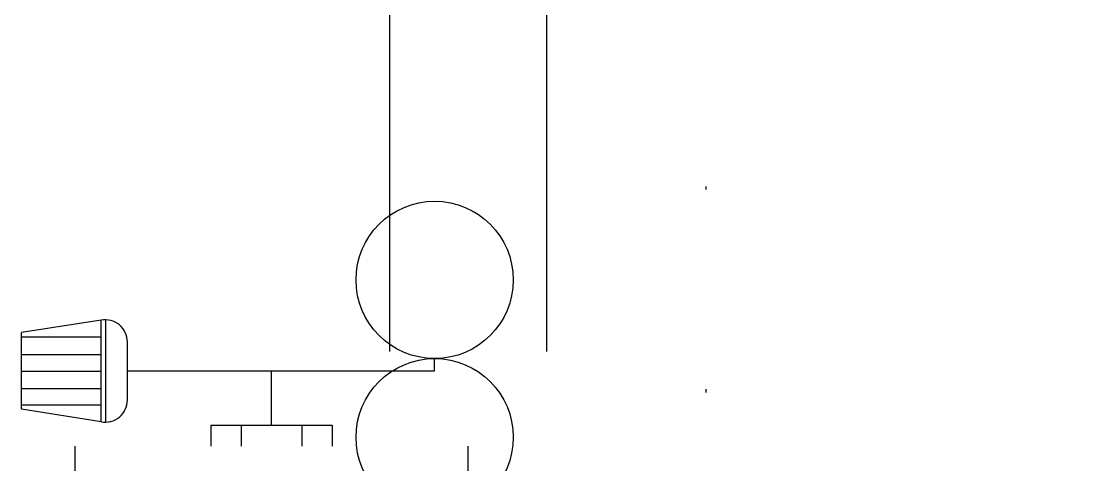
# Model space of a CAD drawing. Header units: inches. Extents: x 21 to 38546, y 13 to 15001.
# Drawn here: x 3044.95 to 3078.89, y 1801.64 to 1815.73 of the extents above; entities that cross this region are included whole.
import ezdxf

# ---------------------------------------------------------------- set-up
doc = ezdxf.new("R2010")
doc.units = ezdxf.units.IN
doc.header["$MEASUREMENT"] = 0
doc.linetypes.add('DOT', pattern=[6.35, 0, -6.35])
for name, color, linetype in [('pex_boru_dönüş', 5, 'Continuous'), ('pex_boru_gidiş', 1, 'Continuous'), ('RAST-IST-RADYATÖR-DİNAMİK BLOK', 83, 'Continuous')]:
    doc.layers.add(name, color=color, linetype=linetype)
doc.layers.add('Z_MİM_-KM-BEAM-RAY', color=8, linetype='DOT', lineweight=25)

# ---------------------------------------------------------------- blocks, each defined once
blk = doc.blocks.new('-KM_Kiriş İzi_ZK')
at = {"layer": 'Z_MİM_-KM-BEAM-RAY'}
blk.add_line((-264.999, 880), (-264.999, 680), dxfattribs=at)
blk = doc.blocks.new('IS_RADYATOR-PLAN-40')
at = {"layer": 'RAST-IST-RADYATÖR-DİNAMİK BLOK', "color": 10}
for centre in [(-10.28, 11.439), (-5.28, 11.439)]:
    blk.add_circle(centre, 2.5, dxfattribs=at)
blk = doc.blocks.new('IS_RADYATOR-PLAN-50')
at = {"layer": 'RAST-IST-RADYATÖR-DİNAMİK BLOK', "color": 10}
for centre in [(-10.28, 11.439), (-5.28, 11.439)]:
    blk.add_circle(centre, 2.5, dxfattribs=at)
blk = doc.blocks.new('IS_RADYATOR-PLAN-60')
at = {"layer": 'RAST-IST-RADYATÖR-DİNAMİK BLOK', "color": 10}
for centre in [(-10.28, 11.439), (-5.28, 11.439)]:
    blk.add_circle(centre, 2.5, dxfattribs=at)
blk = doc.blocks.new('IS_RADYATOR-PLAN-70')
at = {"layer": 'RAST-IST-RADYATÖR-DİNAMİK BLOK', "color": 10}
for centre in [(-10.28, 11.439), (-5.28, 11.439)]:
    blk.add_circle(centre, 2.5, dxfattribs=at)
blk = doc.blocks.new('IS_RADYATOR-PLAN-80')
at = {"layer": 'RAST-IST-RADYATÖR-DİNAMİK BLOK', "color": 10}
for centre in [(-10.28, 11.439), (-5.28, 11.439)]:
    blk.add_circle(centre, 2.5, dxfattribs=at)
blk = doc.blocks.new('IS_RADYATOR-PLAN-90')
at = {"layer": 'RAST-IST-RADYATÖR-DİNAMİK BLOK', "color": 10}
for centre in [(-10.28, 11.439), (-5.28, 11.439)]:
    blk.add_circle(centre, 2.5, dxfattribs=at)
blk = doc.blocks.new('IS_RADYATOR-PLAN-100')
at = {"layer": 'RAST-IST-RADYATÖR-DİNAMİK BLOK', "color": 10}
for centre in [(-10.28, 11.439), (-5.28, 11.439)]:
    blk.add_circle(centre, 2.5, dxfattribs=at)
blk = doc.blocks.new('IS_RADYATOR-PLAN-110')
at = {"layer": 'RAST-IST-RADYATÖR-DİNAMİK BLOK', "color": 10}
for centre in [(-10.28, 11.439), (-5.28, 11.439)]:
    blk.add_circle(centre, 2.5, dxfattribs=at)
blk = doc.blocks.new('IS_RADYATOR-PLAN-120')
at = {"layer": 'RAST-IST-RADYATÖR-DİNAMİK BLOK', "color": 10}
for centre in [(-10.28, 11.439), (-5.28, 11.439)]:
    blk.add_circle(centre, 2.5, dxfattribs=at)
blk = doc.blocks.new('IS_RADYATOR-PLAN-130')
at = {"layer": 'RAST-IST-RADYATÖR-DİNAMİK BLOK', "color": 10}
for centre in [(-10.28, 11.439), (-5.28, 11.439)]:
    blk.add_circle(centre, 2.5, dxfattribs=at)
blk = doc.blocks.new('IS_RADYATOR-PLAN-140')
at = {"layer": 'RAST-IST-RADYATÖR-DİNAMİK BLOK', "color": 10}
for centre in [(-10.28, 11.439), (-5.28, 11.439)]:
    blk.add_circle(centre, 2.5, dxfattribs=at)
blk = doc.blocks.new('IS_RADYATOR-PLAN-150')
at = {"layer": 'RAST-IST-RADYATÖR-DİNAMİK BLOK', "color": 7}
for p, q in [((-7.385, 11.439), (-7.78, 11.439)), ((-7.385, 1.67), (-7.385, 11.439)), ((-5.668, 6.25), (-7.385, 6.25)), ((-6.462, 1.67), (-8.309, 1.67)), ((-9.011, 0.968), (-5.76, 0.968)), ((-5.773, 0.833), (-8.998, 0.833)), ((-8.998, 0.833), (-8.603, -1.704)), ((-8.467, -1.704), (-8.467, 0.833)), ((-7.906, -1.704), (-7.906, 0.833)), ((-7.381, -1.704), (-7.381, 0.833)), ((-6.832, -1.704), (-6.832, 0.833)), ((-6.308, -1.704), (-6.308, 0.833)), ((-5.773, 0.833), (-6.168, -1.704)), ((-6.168, -1.704), (-8.603, -1.704))]:
    blk.add_line(p, q, dxfattribs=at)
at = {"layer": 'RAST-IST-RADYATÖR-DİNAMİK BLOK'}
for p, q in [((-5.668, 7.214), (-5.668, 8.178)), ((-5.668, 8.178), (-5, 8.178)), ((-5.668, 5.286), (-5.668, 7.214)), ((-5.668, 7.214), (-5, 7.214)), ((-5.668, 4.322), (-5.668, 5.286)), ((-5.668, 5.286), (-5, 5.286)), ((-5.668, 4.322), (-5, 4.322))]:
    blk.add_line(p, q, dxfattribs=at)
blk.add_lwpolyline([(-5, 0), (145, 0), (145, 12.5), (-5, 12.5)], dxfattribs=at)
at = {"layer": 'RAST-IST-RADYATÖR-DİNAMİK BLOK', "color": 10}
blk.add_circle((-10.28, 11.439), 2.5, dxfattribs=at)
at = {"layer": 'RAST-IST-RADYATÖR-DİNAMİK BLOK', "color": 7}
for centre, start, end in [((-8.309, 0.968), 90, 191.1518), ((-6.462, 0.968), 348.8482, 90)]:
    blk.add_arc(centre, 0.702, start, end, dxfattribs=at)
blk = doc.blocks.new('IS_RADYATOR-PLAN-160')
at = {"layer": 'RAST-IST-RADYATÖR-DİNAMİK BLOK', "color": 7}
for p, q in [((-7.385, 11.439), (-7.78, 11.439)), ((-7.385, 1.67), (-7.385, 11.439)), ((-5.668, 6.25), (-7.385, 6.25)), ((-6.462, 1.67), (-8.309, 1.67)), ((-9.011, 0.968), (-5.76, 0.968)), ((-5.773, 0.833), (-8.998, 0.833)), ((-8.998, 0.833), (-8.603, -1.704)), ((-8.467, -1.704), (-8.467, 0.833)), ((-7.906, -1.704), (-7.906, 0.833)), ((-7.381, -1.704), (-7.381, 0.833)), ((-6.832, -1.704), (-6.832, 0.833)), ((-6.308, -1.704), (-6.308, 0.833)), ((-5.773, 0.833), (-6.168, -1.704)), ((-6.168, -1.704), (-8.603, -1.704))]:
    blk.add_line(p, q, dxfattribs=at)
at = {"layer": 'RAST-IST-RADYATÖR-DİNAMİK BLOK'}
for p, q in [((-5.668, 7.214), (-5.668, 8.178)), ((-5.668, 8.178), (-5, 8.178)), ((-5.668, 5.286), (-5.668, 7.214)), ((-5.668, 7.214), (-5, 7.214)), ((-5.668, 4.322), (-5.668, 5.286)), ((-5.668, 5.286), (-5, 5.286)), ((-5.668, 4.322), (-5, 4.322))]:
    blk.add_line(p, q, dxfattribs=at)
blk.add_lwpolyline([(-5, 0), (155, 0), (155, 12.5), (-5, 12.5)], dxfattribs=at)
at = {"layer": 'RAST-IST-RADYATÖR-DİNAMİK BLOK', "color": 10}
blk.add_circle((-10.28, 11.439), 2.5, dxfattribs=at)
at = {"layer": 'RAST-IST-RADYATÖR-DİNAMİK BLOK', "color": 7}
for centre, start, end in [((-8.309, 0.968), 90, 191.1518), ((-6.462, 0.968), 348.8482, 90)]:
    blk.add_arc(centre, 0.702, start, end, dxfattribs=at)
blk = doc.blocks.new('IS_RADYATOR-PLAN-170')
at = {"layer": 'RAST-IST-RADYATÖR-DİNAMİK BLOK', "color": 7}
for p, q in [((-7.385, 11.439), (-7.78, 11.439)), ((-7.385, 1.67), (-7.385, 11.439)), ((-5.668, 6.25), (-7.385, 6.25)), ((-6.462, 1.67), (-8.309, 1.67)), ((-9.011, 0.968), (-5.76, 0.968)), ((-5.773, 0.833), (-8.998, 0.833)), ((-8.998, 0.833), (-8.603, -1.704)), ((-8.467, -1.704), (-8.467, 0.833)), ((-7.906, -1.704), (-7.906, 0.833)), ((-7.381, -1.704), (-7.381, 0.833)), ((-6.832, -1.704), (-6.832, 0.833)), ((-6.308, -1.704), (-6.308, 0.833)), ((-5.773, 0.833), (-6.168, -1.704)), ((-6.168, -1.704), (-8.603, -1.704))]:
    blk.add_line(p, q, dxfattribs=at)
at = {"layer": 'RAST-IST-RADYATÖR-DİNAMİK BLOK'}
for p, q in [((-5.668, 7.214), (-5.668, 8.178)), ((-5.668, 8.178), (-5, 8.178)), ((-5.668, 5.286), (-5.668, 7.214)), ((-5.668, 7.214), (-5, 7.214)), ((-5.668, 4.322), (-5.668, 5.286)), ((-5.668, 5.286), (-5, 5.286)), ((-5.668, 4.322), (-5, 4.322))]:
    blk.add_line(p, q, dxfattribs=at)
blk.add_lwpolyline([(-5, 0), (165, 0), (165, 12.5), (-5, 12.5)], dxfattribs=at)
at = {"layer": 'RAST-IST-RADYATÖR-DİNAMİK BLOK', "color": 10}
blk.add_circle((-10.28, 11.439), 2.5, dxfattribs=at)
at = {"layer": 'RAST-IST-RADYATÖR-DİNAMİK BLOK', "color": 7}
for centre, start, end in [((-8.309, 0.968), 90, 191.1518), ((-6.462, 0.968), 348.8482, 90)]:
    blk.add_arc(centre, 0.702, start, end, dxfattribs=at)
blk = doc.blocks.new('IS_RADYATOR-PLAN-180')
at = {"layer": 'RAST-IST-RADYATÖR-DİNAMİK BLOK', "color": 7}
for p, q in [((-7.385, 11.439), (-7.78, 11.439)), ((-7.385, 1.67), (-7.385, 11.439)), ((-5.668, 6.25), (-7.385, 6.25)), ((-6.462, 1.67), (-8.309, 1.67)), ((-9.011, 0.968), (-5.76, 0.968)), ((-5.773, 0.833), (-8.998, 0.833)), ((-8.998, 0.833), (-8.603, -1.704)), ((-8.467, -1.704), (-8.467, 0.833)), ((-7.906, -1.704), (-7.906, 0.833)), ((-7.381, -1.704), (-7.381, 0.833)), ((-6.832, -1.704), (-6.832, 0.833)), ((-6.308, -1.704), (-6.308, 0.833)), ((-5.773, 0.833), (-6.168, -1.704)), ((-6.168, -1.704), (-8.603, -1.704))]:
    blk.add_line(p, q, dxfattribs=at)
at = {"layer": 'RAST-IST-RADYATÖR-DİNAMİK BLOK'}
for p, q in [((-5.668, 7.214), (-5.668, 8.178)), ((-5.668, 8.178), (-5, 8.178)), ((-5.668, 5.286), (-5.668, 7.214)), ((-5.668, 7.214), (-5, 7.214)), ((-5.668, 4.322), (-5.668, 5.286)), ((-5.668, 5.286), (-5, 5.286)), ((-5.668, 4.322), (-5, 4.322))]:
    blk.add_line(p, q, dxfattribs=at)
blk.add_lwpolyline([(-5, 0), (175, 0), (175, 12.5), (-5, 12.5)], dxfattribs=at)
at = {"layer": 'RAST-IST-RADYATÖR-DİNAMİK BLOK', "color": 10}
blk.add_circle((-10.28, 11.439), 2.5, dxfattribs=at)
at = {"layer": 'RAST-IST-RADYATÖR-DİNAMİK BLOK', "color": 7}
for centre, start, end in [((-8.309, 0.968), 90, 191.1518), ((-6.462, 0.968), 348.8482, 90)]:
    blk.add_arc(centre, 0.702, start, end, dxfattribs=at)
blk = doc.blocks.new('IS_RADYATOR-PLAN-190')
at = {"layer": 'RAST-IST-RADYATÖR-DİNAMİK BLOK', "color": 7}
for p, q in [((-7.385, 11.439), (-7.78, 11.439)), ((-7.385, 1.67), (-7.385, 11.439)), ((-5.668, 6.25), (-7.385, 6.25)), ((-6.462, 1.67), (-8.309, 1.67)), ((-9.011, 0.968), (-5.76, 0.968)), ((-5.773, 0.833), (-8.998, 0.833)), ((-8.998, 0.833), (-8.603, -1.704)), ((-8.467, -1.704), (-8.467, 0.833)), ((-7.906, -1.704), (-7.906, 0.833)), ((-7.381, -1.704), (-7.381, 0.833)), ((-6.832, -1.704), (-6.832, 0.833)), ((-6.308, -1.704), (-6.308, 0.833)), ((-5.773, 0.833), (-6.168, -1.704)), ((-6.168, -1.704), (-8.603, -1.704))]:
    blk.add_line(p, q, dxfattribs=at)
at = {"layer": 'RAST-IST-RADYATÖR-DİNAMİK BLOK'}
for p, q in [((-5.668, 7.214), (-5.668, 8.178)), ((-5.668, 8.178), (-5, 8.178)), ((-5.668, 5.286), (-5.668, 7.214)), ((-5.668, 7.214), (-5, 7.214)), ((-5.668, 4.322), (-5.668, 5.286)), ((-5.668, 5.286), (-5, 5.286)), ((-5.668, 4.322), (-5, 4.322))]:
    blk.add_line(p, q, dxfattribs=at)
blk.add_lwpolyline([(-5, 0), (185, 0), (185, 12.5), (-5, 12.5)], dxfattribs=at)
at = {"layer": 'RAST-IST-RADYATÖR-DİNAMİK BLOK', "color": 10}
blk.add_circle((-10.28, 11.439), 2.5, dxfattribs=at)
at = {"layer": 'RAST-IST-RADYATÖR-DİNAMİK BLOK', "color": 7}
for centre, start, end in [((-8.309, 0.968), 90, 191.1518), ((-6.462, 0.968), 348.8482, 90)]:
    blk.add_arc(centre, 0.702, start, end, dxfattribs=at)
blk = doc.blocks.new('IS_RADYATOR-PLAN-200')
at = {"layer": 'RAST-IST-RADYATÖR-DİNAMİK BLOK', "color": 7}
for p, q in [((-2.385, 11.439), (-2.78, 11.439)), ((-2.385, 1.67), (-2.385, 11.439)), ((-0.668, 6.25), (-2.385, 6.25)), ((-1.462, 1.67), (-3.309, 1.67)), ((-4.011, 0.968), (-0.76, 0.968)), ((-0.773, 0.833), (-3.998, 0.833)), ((-3.998, 0.833), (-3.603, -1.704)), ((-3.467, -1.704), (-3.467, 0.833)), ((-2.906, -1.704), (-2.906, 0.833)), ((-2.381, -1.704), (-2.381, 0.833)), ((-1.832, -1.704), (-1.832, 0.833)), ((-1.308, -1.704), (-1.308, 0.833)), ((-0.773, 0.833), (-1.168, -1.704)), ((-1.168, -1.704), (-3.603, -1.704))]:
    blk.add_line(p, q, dxfattribs=at)
at = {"layer": 'RAST-IST-RADYATÖR-DİNAMİK BLOK'}
for p, q in [((-0.668, 7.214), (-0.668, 8.178)), ((-0.668, 8.178), (0, 8.178)), ((-0.668, 5.286), (-0.668, 7.214)), ((-0.668, 7.214), (0, 7.214)), ((-0.668, 4.322), (-0.668, 5.286)), ((-0.668, 5.286), (0, 5.286)), ((-0.668, 4.322), (0, 4.322))]:
    blk.add_line(p, q, dxfattribs=at)
blk.add_lwpolyline([(0, 0), (200, 0), (200, 12.5), (0, 12.5)], dxfattribs=at)
at = {"layer": 'RAST-IST-RADYATÖR-DİNAMİK BLOK', "color": 10}
blk.add_circle((-5.28, 11.439), 2.5, dxfattribs=at)
at = {"layer": 'RAST-IST-RADYATÖR-DİNAMİK BLOK', "color": 7}
for centre, start, end in [((-3.309, 0.968), 90, 191.1518), ((-1.462, 0.968), 348.8482, 90)]:
    blk.add_arc(centre, 0.702, start, end, dxfattribs=at)
blk = doc.blocks.new('IS_U4731')
for name, p in [('IS_RADYATOR-PLAN-40', (0, 0)), ('IS_RADYATOR-PLAN-50', (0, 0)), ('IS_RADYATOR-PLAN-60', (0, 0)), ('IS_RADYATOR-PLAN-70', (0, 0)), ('IS_RADYATOR-PLAN-80', (0, 0)), ('IS_RADYATOR-PLAN-90', (0, 0)), ('IS_RADYATOR-PLAN-100', (0, 0)), ('IS_RADYATOR-PLAN-110', (0, 0)), ('IS_RADYATOR-PLAN-120', (0, 0)), ('IS_RADYATOR-PLAN-130', (0, 0)), ('IS_RADYATOR-PLAN-140', (0, 0)), ('IS_RADYATOR-PLAN-150', (0, 0)), ('IS_RADYATOR-PLAN-160', (0, 0)), ('IS_RADYATOR-PLAN-170', (0, 0)), ('IS_RADYATOR-PLAN-180', (0, 0)), ('IS_RADYATOR-PLAN-190', (0, 0)), ('IS_RADYATOR-PLAN-200', (-5, 0))]:
    blk.add_blockref(name, p)

msp = doc.modelspace()

# ---------------------------------------------------------------- linework, layer by layer
at = {"layer": 'pex_boru_dönüş'}
msp.add_lwpolyline([(4515.784, 1876.331), (4515.784, 1838.231), (3056.655, 1838.231), (3056.655, 1805.231)], dxfattribs=at)
at = {"layer": 'pex_boru_gidiş'}
msp.add_lwpolyline([(4520.784, 1869.331), (4520.784, 1833.231), (3061.655, 1833.231), (3061.655, 1805.231)], dxfattribs=at)

# ---------------------------------------------------------------- block references
at = {"layer": 'RAST-IST-RADYATÖR-DİNAMİK BLOK', "rotation": 270}
msp.add_blockref('IS_U4731', (3046.656, 1797.231), dxfattribs=at)
at = {"layer": 'Z_MİM_-KM-BEAM-RAY'}
msp.add_blockref('-KM_Kiriş İzi_ZK', (3331.714, 982.083), dxfattribs=at)

doc.saveas('drawing.dxf')
